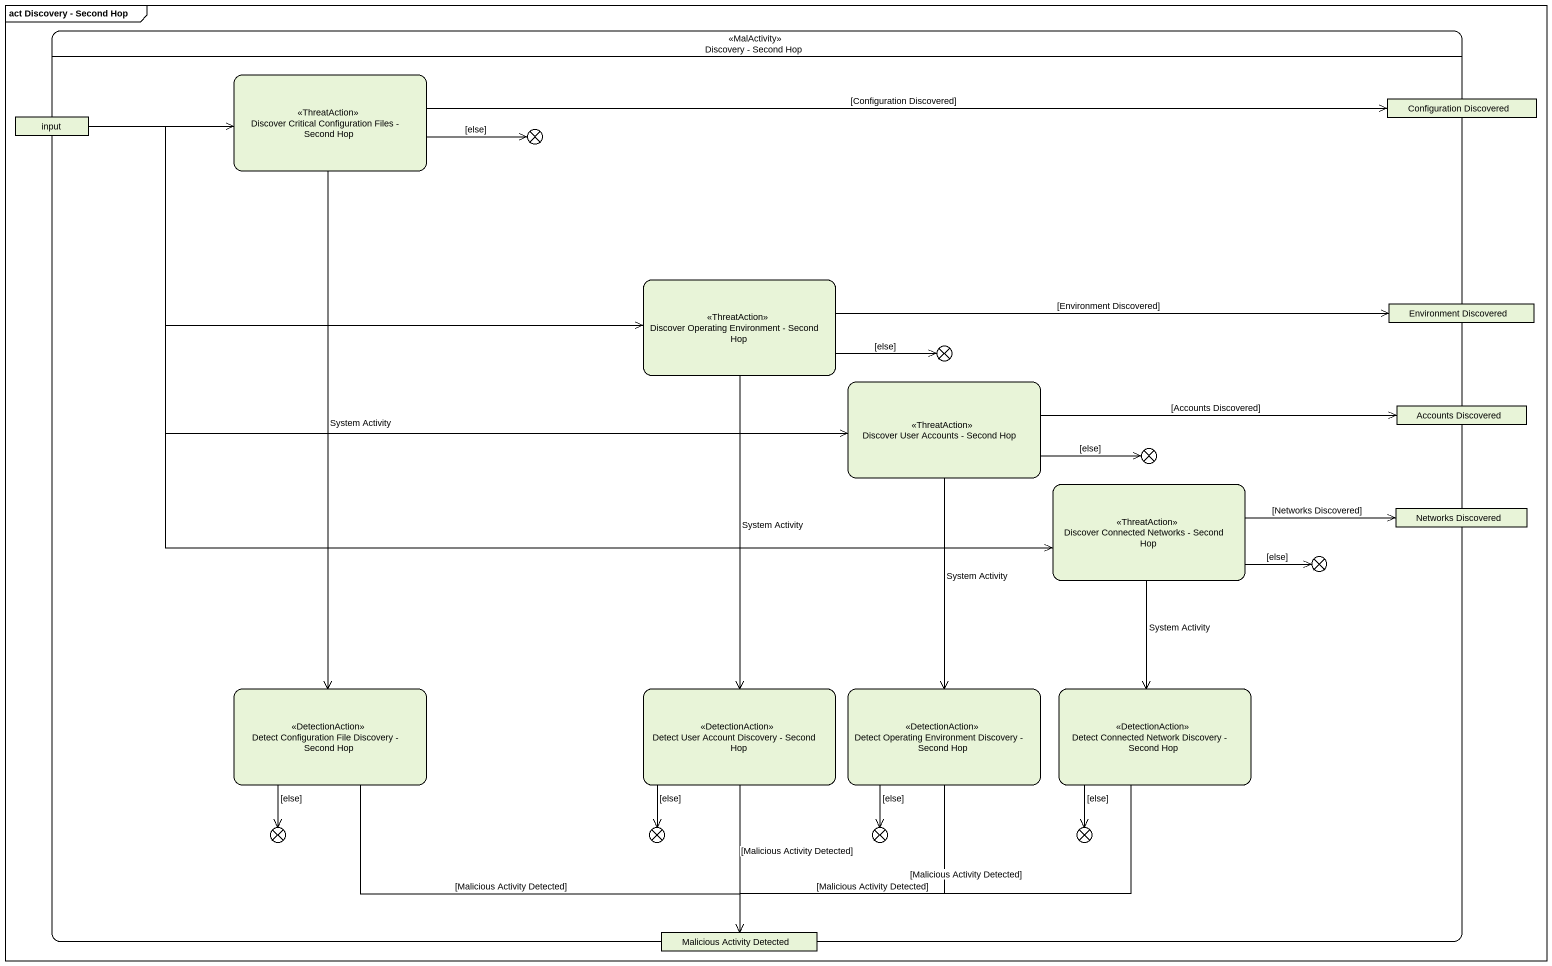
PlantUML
@startuml
mainframe act Discovery - Second Hop
hide empty description
state "Discovery - Second Hop" as Discovery_Second_Hop <<MalActivity>> {
  state "Discover Critical Configuration Files - Second Hop" as Discover_Critical <<ThreatAction>>
  state input <<object>>
  state "Configuration Discovered" as Configuration_Discovered <<object>>
  state flowfinal1 <<end>>
  state "Discover Operating Environment - Second Hop" as Discover_Operating <<ThreatAction>>
  state "Environment Discovered" as Environment_Discovered <<object>>
  state flowfinal2 <<end>>
  state "Discover User Accounts - Second Hop" as Discover_User_Accounts <<ThreatAction>>
  state "Accounts Discovered" as Accounts_Discovered <<object>>
  state flowfinal3 <<end>>
  state "Discover Connected Networks - Second Hop" as Discover_Connected_Networks <<ThreatAction>>
  state "Networks Discovered" as Networks_Discovered <<object>>
  state flowfinal4 <<end>>
  state "Detect Configuration File Discovery - Second Hop" as Detect_Configuration_File <<DetectionAction>>
  state "Detect User Account Discovery - Second Hop" as Detect_User_Account <<DetectionAction>>
  state "Detect Operating Environment Discovery - Second Hop" as Detect_Operating <<DetectionAction>>
  state "Detect Connected Network Discovery - Second Hop" as Detect_Connected_Network <<DetectionAction>>
  state flowfinal5 <<end>>
  state flowfinal6 <<end>>
  state flowfinal7 <<end>>
  state flowfinal8 <<end>>
  state "Malicious Activity Detected" as Malicious_Activity_Detected <<object>>
}
Discover_Critical -right-> Configuration_Discovered : [Configuration Discovered]
Discover_Critical -right-> flowfinal1 : [else]
Discover_Critical --> Detect_Configuration_File : System Activity
input -right-> Discover_Critical
input -right-> Discover_Operating
input -right-> Discover_User_Accounts
input -right-> Discover_Connected_Networks
Discover_Operating -right-> Environment_Discovered : [Environment Discovered]
Discover_Operating -right-> flowfinal2 : [else]
Discover_Operating --> Detect_User_Account : System Activity
Discover_User_Accounts -right-> Accounts_Discovered : [Accounts Discovered]
Discover_User_Accounts -right-> flowfinal3 : [else]
Discover_User_Accounts --> Detect_Operating : System Activity
Discover_Connected_Networks -right-> Networks_Discovered : [Networks Discovered]
Discover_Connected_Networks -right-> flowfinal4 : [else]
Discover_Connected_Networks --> Detect_Connected_Network : System Activity
Detect_Configuration_File --> flowfinal5 : [else]
Detect_Configuration_File -right-> Malicious_Activity_Detected : [Malicious Activity Detected]
Detect_User_Account --> flowfinal6 : [else]
Detect_User_Account --> Malicious_Activity_Detected : [Malicious Activity Detected]
Detect_Operating --> flowfinal7 : [else]
Detect_Operating --> Malicious_Activity_Detected : [Malicious Activity Detected]
Detect_Connected_Network --> flowfinal8 : [else]
Detect_Connected_Network -left-> Malicious_Activity_Detected : [Malicious Activity Detected]
@enduml
